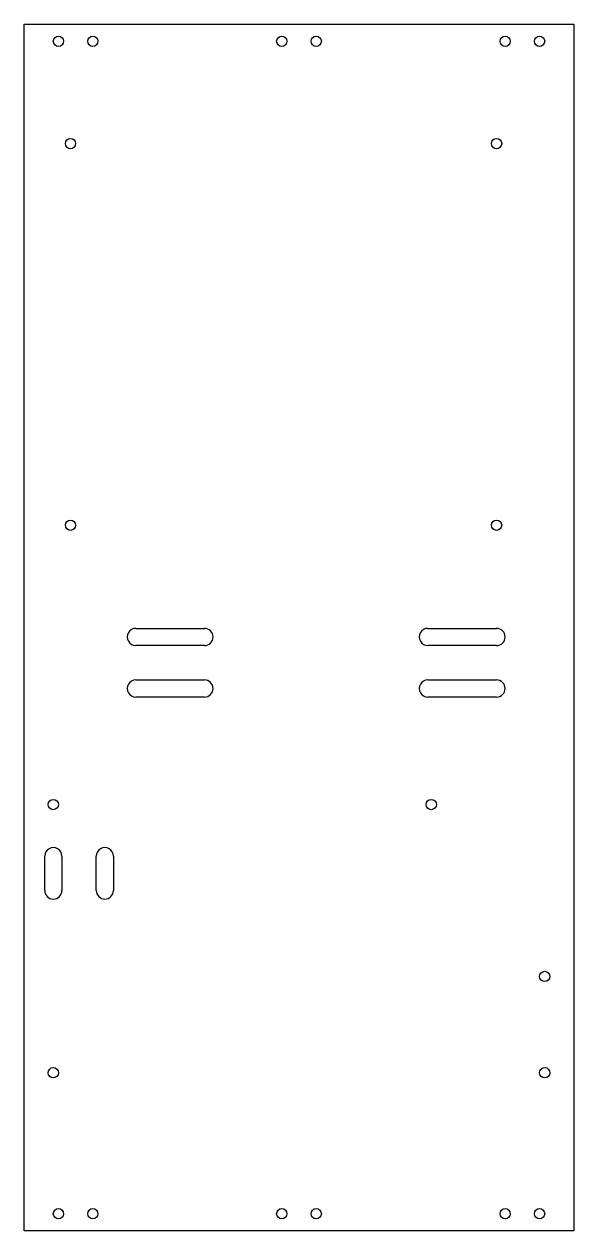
# Model space of a CAD drawing. Header units: millimetres. Extents: x 293 to 453, y -185 to 166.
import ezdxf

# ---------------------------------------------------------------- set-up
doc = ezdxf.new("R2010")
doc.units = ezdxf.units.MM
doc.header["$MEASUREMENT"] = 0
doc.layers.add('layer 1', color=3, linetype='Continuous', lineweight=25)
doc.layers.add('Shape2DView', color=7, linetype='Continuous')

msp = doc.modelspace()

# ---------------------------------------------------------------- linework, layer by layer
at = {"layer": 'layer 1'}
for centre in [(303.492, 161), (313.492, 161), (368.492, 161), (378.492, 161), (433.492, 161), (443.492, 161), (306.992, 131.25), (430.992, 131.25), (306.992, 20.25), (430.992, 20.25), (301.992, -61), (411.992, -61), (444.992, -111), (301.992, -139), (444.992, -139), (303.492, -180), (313.492, -180), (368.492, -180), (378.492, -180), (433.492, -180), (443.492, -180)]:
    msp.add_circle(centre, 1.5, dxfattribs=at)
at = {"layer": 'Shape2DView'}
for p, q in [((293.492, -185), (293.492, 166)), ((293.492, 166), (453.492, 166)), ((453.492, 166), (453.492, -185)), ((325.992, -9.75), (345.992, -9.75)), ((410.992, -9.75), (430.992, -9.75)), ((345.992, -14.75), (325.992, -14.75)), ((430.992, -14.75), (410.992, -14.75)), ((325.992, -24.75), (345.992, -24.75)), ((410.992, -24.75), (430.992, -24.75)), ((345.992, -29.75), (325.992, -29.75)), ((430.992, -29.75), (410.992, -29.75)), ((299.492, -86), (299.492, -76)), ((304.492, -76), (304.492, -86)), ((314.492, -86), (314.492, -76)), ((319.492, -76), (319.492, -86)), ((453.492, -185), (293.492, -185))]:
    msp.add_line(p, q, dxfattribs=at)
for centre, start_param, end_param in [((325.992, -12.25), 6.2831806, 9.4247806), ((345.992, -12.25), 3.1415953, 6.2831853), ((410.992, -12.25), 6.2831806, 9.4247806), ((430.992, -12.25), 3.1415953, 6.2831853), ((325.992, -27.25), 6.2831806, 9.4247806), ((345.992, -27.25), 3.1415953, 6.2831853), ((410.992, -27.25), 6.2831806, 9.4247806), ((430.992, -27.25), 3.1415953, 6.2831853), ((301.992, -76), 4.7123853, 7.8539806), ((316.992, -76), 4.7123853, 7.8539806), ((301.992, -86), 1.5707953, 4.7123853), ((316.992, -86), 1.5707953, 4.7123853)]:
    msp.add_ellipse(centre, major_axis=(0, 2.5), ratio=1, start_param=start_param, end_param=end_param, dxfattribs=at)

doc.saveas('drawing.dxf')
